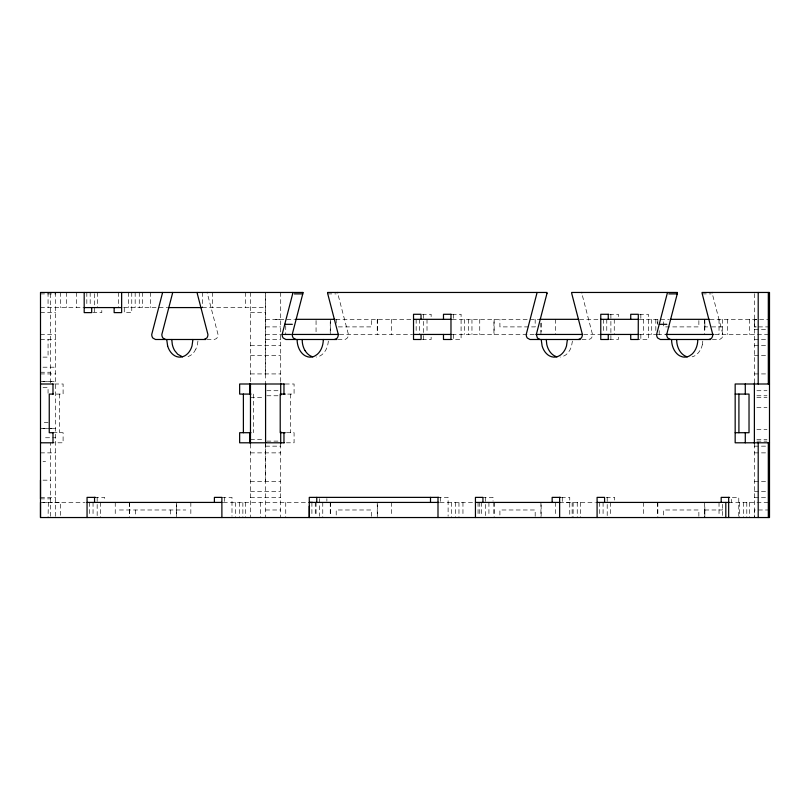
<?xml version="1.0" encoding="UTF-8"?>
<svg xmlns="http://www.w3.org/2000/svg" width="810" height="810" viewBox="0 0 810 810"><rect width="100%" height="100%" fill="white"/><g stroke="black" fill="none" stroke-linecap="round" stroke-linejoin="round"><path stroke-width="0.61" stroke-dasharray="4.05 3.04" d="M50.615 516.294L50.615 442.797M265.579 481.423L265.579 442.371M265.579 373.926L265.579 292.461L265.579 384.001M756.904 319.332L754.383 319.332L754.383 326.896L769.5 326.896M704.892 509.986L704.832 517.539L704.832 504.944M702.796 341.071L702.351 344.341M197.934 341.071L197.478 344.341A17.81 13.092 -89.5 0 1 195.817 349.12M328.313 341.071L328.151 342.701A17.607 13.122 89.9 0 1 325.458 350.629A17.648 13.112 -89.9 0 1 320.092 355.894L318.867 356.451A17.537 13.031 90 0 1 316.437 357.058M572.417 341.071L571.546 345.981A17.445 13.082 89.5 0 1 569.541 350.619L568.63 351.965A17.607 13.071 -89.9 0 1 565.38 355.165L562.97 356.451A17.537 13.031 -90 0 1 560.54 357.058M195.848 349.14L194.147 351.965A17.607 13.071 -89.9 0 1 190.897 355.165L188.487 356.451A17.537 13.031 90 0 1 186.057 357.058M55.333 502.423L60.659 502.423L60.659 517.539M40.5 293.898L55.617 293.898M327.746 293.898L336.17 293.898M702.229 293.898L711.079 293.898M40.5 307.577L83.339 307.577M123.647 307.577L167.062 307.577M202.449 307.577L265.579 307.577M40.5 312.619L55.617 312.619M92.806 312.619L101.797 312.619L101.797 307.577M250.472 312.619L265.579 312.619M422.283 314.29L431.133 314.29L431.133 318.077M452.243 314.29L461.092 314.29L461.092 339.491L450.978 339.491M609.525 314.29L618.374 314.29L618.374 318.077M639.485 314.29L648.334 314.29L648.334 339.491L638.219 339.491M265.579 319.332L294.496 319.332M335.887 319.332L414.902 319.332M452.203 319.332L538.883 319.332M579.676 319.332L600.018 319.332M639.343 319.332L669.374 319.332M709.995 319.332L769.5 319.332M275.663 319.332L280.705 319.332M265.579 326.896L280.705 326.896M338.347 326.896L371.486 326.896L371.486 319.332M704.892 326.896L707.707 326.896M711.636 326.896L722.469 326.896M756.398 326.896L754.383 326.896L754.434 319.332M754.383 329.417L766.979 329.417M40.5 334.449L55.617 334.449M265.579 334.449L280.705 334.449M339.643 334.449L412.563 334.449M452.101 334.449L535.177 334.449M583.676 334.449L600.018 334.449M639.343 334.449L657.295 334.449M657.507 334.449L665.678 334.449M714.906 334.449L769.5 334.449M40.5 339.491L55.617 339.491M206.975 339.491L214.275 339.491L216.331 338.671A5.042 3.736 -89.8 0 0 218.011 334.449L207.765 295.022M265.579 339.491L280.705 339.491M337.922 339.491L345.343 339.41L347.308 338.013A5.022 3.756 89.8 0 0 348.421 334.449L337.861 293.898M422.283 339.491L431.133 339.491L431.133 335.715M582.015 339.491L588.759 339.491L590.814 338.671A5.042 3.736 -89.8 0 0 592.495 334.449L582.248 295.022M609.525 339.491L618.374 339.491L618.374 335.715M712.405 339.491L719.827 339.41L721.791 338.013A5.022 3.756 89.7 0 0 722.905 334.449L712.638 295.022M754.383 339.491L769.5 339.491M250.472 345.374L280.705 345.374M754.383 345.374L769.5 345.374M250.472 355.448L280.705 355.448M754.383 355.448L769.5 355.448M43.021 357.129L48.063 357.129L48.063 339.491M43.021 367.203L55.617 367.203M40.5 372.246L50.574 372.246M40.5 373.926L55.617 373.926M250.472 373.926L280.705 373.926M754.383 373.926L766.979 373.926M40.5 381.399L53.095 381.399M43.021 381.611L55.617 381.611M54.675 384.001L63.099 384.001L63.099 394.085L54.3 394.085M285.231 384.001L294.081 384.001L294.081 394.085L286.487 394.085M43.021 387.362L48.063 387.362L48.063 393.245M266.844 390.724L280.705 390.724M756.894 390.724L766.979 390.724M266.844 395.766L280.705 395.766M756.894 395.766L766.979 395.766M250.472 397.437L264.323 397.437M756.894 397.406L766.979 397.406M756.894 407.481L766.979 407.481M44.277 422.638L48.063 422.638M40.5 428.389L55.617 428.389M43.021 428.601L55.617 428.601M756.894 429.32L766.979 429.32M52.984 432.712L63.099 432.712L63.099 442.797L54.675 442.797M286.487 432.712L294.081 432.712L294.081 442.797L285.231 442.797M45.542 437.754L55.617 437.754M250.472 439.435L264.323 439.435M756.894 439.395L766.979 439.395M266.844 441.116L280.705 441.116M756.894 441.116L766.979 441.116M265.579 446.158L280.705 446.158M754.383 446.158L769.5 446.158M40.5 452.871L55.617 452.871M250.472 452.871L280.705 452.871M754.383 452.871L766.979 452.871M43.031 461.477L45.562 461.477M43.031 480.168L50.615 480.168M250.472 481.423L280.705 481.423M754.383 481.423L769.5 481.423M250.472 491.508L280.705 491.508M754.383 491.508L769.5 491.508M40.5 497.38L55.617 497.38M94.537 497.38L104.662 497.38L104.662 501.167M221.879 497.38L231.994 497.38L231.994 516.284M250.472 497.38L280.705 497.38M437.248 497.38L448.112 497.38L448.112 516.284M482.183 497.38L493.047 497.38L493.047 501.167M561.33 497.38L569.754 497.38L569.754 516.284M606.265 497.38L614.699 497.38L614.699 501.167M754.383 497.38L769.5 497.38M40.5 498.859L50.615 498.859M40.5 502.423L85.08 502.423M223.317 502.423L308.559 502.423M440.093 502.423L475.551 502.423M559.538 502.423L595.36 502.423M728.635 502.423L769.5 502.423M42.96 502.423L52.792 502.423M566.382 502.423L569.754 502.423M119.374 509.986L185.794 509.986M265.579 509.986L280.705 509.986M704.832 509.986L722.55 509.986L722.469 508.093M769.5 509.986L754.383 509.986L754.434 517.539L754.383 444.052M48.347 502.423L48.063 517.539M704.892 326.896L704.832 319.332L704.832 331.928M754.383 293.696L754.383 383.16M749.341 319.332L749.341 334.449M749.341 502.423L749.341 517.539M746.79 502.423L746.79 517.539M743.418 502.423L743.418 517.539M739.297 502.423L739.297 517.539M738.781 516.284L738.781 497.38L731.298 497.38L731.298 502.423M727.501 319.332L727.501 334.449M722.469 319.332L722.469 334.449M722.469 504.316L722.469 517.539M719.027 319.332L719.027 334.449M719.027 502.423L719.027 516.284M704.619 319.332L704.619 334.449M704.619 502.423L704.619 517.539M698.868 320.598L698.868 326.896L663.592 326.896L663.592 319.332M698.868 516.284L698.868 509.986L663.592 509.986L663.592 516.284M659.198 330.672L659.198 334.449M657.841 319.332L657.841 324.375M657.841 502.423L657.841 517.539M657.629 321.853L657.629 324.375M657.629 502.423L657.629 515.018M655.827 319.332L655.827 333.193M651.706 319.332L651.706 334.449M643.434 319.332L643.434 334.449M643.434 502.423L643.434 516.284M640.842 314.29L640.842 319.332M640.842 334.449L640.842 339.491M614.253 319.332L614.253 334.449M610.892 314.29L610.892 339.491M610.578 502.423L610.578 516.284M607.206 497.38L607.206 517.539M606.771 319.332L606.771 333.193M603.399 319.332L603.399 333.193M603.085 502.423L603.085 516.284M599.714 502.423L599.714 516.284M580.618 502.423L580.618 517.539M577.246 502.423L577.246 517.539M573.126 502.423L573.126 517.539M572.133 502.423L572.133 517.539M562.272 497.38L562.272 502.423M555.336 319.332L555.336 334.449M555.336 502.423L555.336 516.284M541.141 323.109L541.141 331.928M541.141 504.944L541.141 517.539M540.928 323.109L540.928 334.449M540.928 502.423L540.928 517.539M535.177 319.332L535.177 326.896L499.902 326.896L499.902 319.332M535.177 516.284L535.177 509.986L499.902 509.986L499.902 516.284M494.151 319.332L494.151 334.449M494.151 502.423L494.151 517.539M493.938 321.853L493.938 334.449M493.938 502.423L493.938 515.018M488.926 502.423L488.926 516.284M485.554 497.38L485.554 517.539M481.434 502.423L481.434 516.284M479.743 319.332L479.743 334.449M479.743 502.423L479.743 516.284M478.062 502.423L478.062 516.284M471.957 319.332L471.957 334.449M468.585 319.332L468.585 334.449M464.464 319.332L464.464 334.449M462.955 502.423L462.955 516.284M458.966 502.423L458.966 517.539M455.595 502.423L455.595 517.539M453.6 314.29L453.6 319.332M453.6 334.449L453.6 339.491M451.484 502.423L451.484 517.539M440.62 497.38L440.62 502.423M427.012 319.332L427.012 333.193M423.64 314.29L423.64 339.491M419.529 319.332L419.529 334.449M416.158 319.332L416.158 333.193M391.645 319.332L391.645 334.449M391.645 502.423L391.645 516.284M377.45 319.332L377.45 331.928M377.45 504.944L377.45 516.284M377.237 319.332L377.237 334.449M377.247 502.423L377.247 517.539M371.486 516.284L371.486 509.986L336.211 509.986L336.211 516.284M336.221 319.332L336.221 323.109M330.46 319.332L330.46 334.449M330.46 502.423L330.46 515.018M330.247 321.853L330.247 334.449M330.247 502.423L330.247 515.018M326.875 498.646L326.875 501.167M322.765 502.423L322.765 517.539M319.393 498.646L319.393 516.284M316.062 320.598L316.062 333.193M316.062 502.423L316.062 516.284M315.272 502.423L315.272 516.284M311.901 502.423L311.901 516.284M290.334 394.085L290.334 432.712M285.738 325.63L285.738 334.449M285.738 502.423L285.738 517.539M280.705 292.461L280.705 383.16M280.705 444.052L280.695 517.539M265.579 444.052L265.579 517.539M260.547 502.423L260.547 517.539M253.51 394.085L253.51 432.712M250.472 292.461L250.472 382.745M250.472 444.052L250.462 517.539M245.43 292.461L245.43 307.577M245.43 502.423L245.43 517.539M242.868 502.423L242.868 517.539M239.497 502.423L239.497 517.539M235.376 502.423L235.376 517.539M224.512 497.38L224.512 502.423M212.676 292.461L212.676 307.577M202.591 292.461L202.591 307.577M190.836 502.423L190.836 516.284M176.641 504.944L176.641 517.539M176.428 502.423L176.428 517.539M170.677 509.986L170.677 516.284M150.518 292.461L150.518 307.577M142.641 292.461L142.641 307.577M139.269 292.461L139.269 307.577M135.402 509.986L135.402 516.284M135.169 292.461L135.169 307.577M131.757 292.461L131.757 312.619L124.264 312.619L124.264 307.577M129.651 502.423L129.651 517.539M129.438 502.423L129.438 515.018M128.689 292.461L128.689 307.577M118.604 292.461L118.604 307.577M115.243 502.423L115.243 516.284M100.541 502.423L100.541 517.539M97.676 292.461L97.676 307.577M97.17 497.38L97.17 517.539M94.304 293.716L94.304 312.619M93.049 502.423L93.049 516.284M90.183 292.461L90.183 306.312M89.677 502.423L89.677 516.284M86.822 292.461L86.822 306.312M76.616 292.461L76.616 307.577M66.531 292.461L66.531 307.577M60.659 292.461L60.659 307.577M59.353 394.085L59.353 432.712M55.617 292.461L55.617 517.539M50.615 293.666L50.615 382.796M48.063 292.461L48.063 307.577M702.412 344.371A17.628 13.162 89.8 0 1 699.962 350.649M699.921 350.608A17.648 13.102 -89.8 0 1 694.575 355.894L693.35 356.451A17.537 13.031 90 0 1 692.125 356.825"/><path stroke-width="1.21" d="M709.033 339.491L711.079 338.671A5.042 3.736 -89.9 0 0 712.77 334.449L702.159 293.544A5.032 3.767 -89.9 0 1 702.057 292.461L769.5 292.461L769.5 517.539L40.5 517.539L40.5 502.423M40.5 498.859L40.5 480.168M249.763 442.797L249.763 432.712M283.966 394.085L283.966 384.001M309.268 506.199L309.268 517.539L309.268 497.38L438.929 497.38M745.281 442.797L745.291 432.712M192.922 339.491L192.01 345.981A17.638 13.102 -90 0 1 184.65 355.894A17.628 13.102 -89.9 0 1 174.99 355.894A17.638 13.092 89.8 0 1 167.64 345.971M567.405 339.491L566.494 345.981A17.638 13.102 -90 0 1 559.123 355.894A17.628 13.102 -89.9 0 1 549.474 355.894A17.638 13.092 89.8 0 1 542.123 345.981L541.191 339.491M295.974 339.491L293.331 338.013A5.042 3.746 -89.9 0 1 292.228 334.449L302.849 293.554A5.042 3.736 -90 0 0 302.92 292.461M670.457 339.491L667.815 338.013A5.042 3.746 -89.9 0 1 666.711 334.449L677.332 293.554A5.052 3.756 90 0 0 677.413 292.461L571.678 292.461A4.992 3.736 -89.9 0 0 571.83 293.898L582.39 334.449A5.042 3.756 89.9 0 1 581.296 338.023L578.644 339.491M546.942 293.554L536.331 334.449L537.425 338.013L540.078 339.491M336.798 339.491L285.859 339.491L283.216 338.013A5.022 3.736 -90 0 1 282.133 334.449L292.734 293.554A5.042 3.736 -90 0 0 292.815 292.461M204.16 339.491L206.813 338.013A5.042 3.746 90 0 0 207.917 334.449L197.356 293.898A5.002 3.746 -89.9 0 1 197.184 292.461M334.55 339.491L336.595 338.671A5.042 3.736 -89.9 0 0 338.286 334.449L327.675 293.544A5.032 3.767 -89.9 0 1 327.574 292.461L547.034 292.461A5.052 3.746 -90 0 1 546.932 293.544M302.94 292.461L40.5 292.461L40.5 517.539M294.354 293.898L302.778 293.898M668.837 293.898L677.261 293.898M84.189 307.577L121.642 307.577M168.014 307.577L201.356 307.577M451.079 314.29L443.485 314.29L443.485 319.332M608.361 314.29L600.767 314.29L600.767 339.491L608.361 339.491M295.751 319.332L334.955 319.332M413.525 319.332L451.079 319.332M539.733 319.332L578.684 319.332M600.767 319.332L638.31 319.332M670.609 319.332L709.347 319.332M284.755 324.314L292.339 324.314M659.239 324.314L666.822 324.314M282.113 334.449L290.547 334.449M291.985 334.449L338.732 334.449M413.525 334.449L451.079 334.449M535.987 334.449L582.42 334.449M600.767 334.449L638.31 334.449M665.678 334.449L713.731 334.449M205.76 339.491L155.48 339.491L152.827 338.013A5.042 3.746 -90 0 1 151.733 334.449L162.344 293.554A5.052 3.736 -90 0 0 162.415 292.461M451.079 339.491L443.485 339.491L443.485 334.449M580.244 339.491L529.963 339.491L527.31 338.013A5.042 3.746 -90 0 1 526.216 334.449L536.827 293.554A5.052 3.746 -90 0 0 536.909 292.461M710.623 339.491L660.342 339.491L657.7 338.013A5.022 3.736 -90 0 1 656.606 334.449L667.217 293.554A5.052 3.756 90 0 0 667.298 292.461M40.5 384.001L53.095 384.001M284.229 384.001L239.649 384.001L239.649 394.085L250.978 394.085M769.5 384.001L735.166 384.001L735.166 442.797L769.5 442.797M53.338 394.085L49.248 394.085L49.248 432.712L53.177 432.712M285.282 394.085L280.219 394.085L280.219 432.712L285.282 432.712M735.166 394.085L749.027 394.085L749.027 432.712L735.166 432.712M250.978 432.712L239.649 432.712L239.649 442.797L284.229 442.797M40.5 442.797L53.095 442.797M95.479 497.38L87.055 497.38L87.055 517.539M560.581 497.38L552.157 497.38L552.157 502.423M729.607 497.38L721.183 497.38L721.183 502.423M87.055 502.423L221.889 502.423M438.929 502.423L309.268 502.423L312.64 502.423M475.44 502.423L560.014 502.423M597.091 502.423L729.607 502.423M165.594 339.491L162.942 338.013A5.022 3.736 -90 0 1 161.848 334.449L172.459 293.554A5.042 3.726 -90 0 0 172.53 292.461M182.493 356.835L177.704 354.253L174.697 350.608A17.628 13.082 89.9 0 1 172.287 344.341L171.771 339.491M167.63 345.981L166.708 339.491M676.644 339.491L676.856 342.701A17.607 13.112 -89.9 0 0 679.56 350.619A17.648 13.112 89.9 0 0 684.916 355.894L686.141 356.451A17.537 13.031 89.9 0 0 687.366 356.825M546.254 339.491L546.76 344.341A17.628 13.082 89.9 0 0 549.19 350.598A17.648 13.112 89.9 0 0 555.751 356.451M302.16 339.491L302.373 342.701A17.607 13.152 -89.8 0 0 305.056 350.639M745.281 384.001L745.291 394.085M283.966 432.712L283.966 442.797M249.763 384.001L249.763 394.085M768.315 292.461L768.315 384.001M768.315 442.797L768.315 517.539M758.201 292.461L758.201 384.001M758.201 442.797L758.201 517.539M754.383 383.16L754.383 443.637M738.912 394.085L738.912 432.712M728.666 497.38L728.666 517.539M725.811 502.423L725.811 517.539M630.727 319.332L630.727 314.29L638.31 314.29L638.219 339.491L630.727 339.491L630.727 334.449M608.259 314.29L608.259 319.332M608.259 334.449L608.259 339.491M604.574 502.423L604.574 497.38L597.091 497.38L597.091 517.539M559.639 497.38L559.639 517.539M482.932 502.423L482.932 497.38L475.44 497.38L475.44 517.539M450.978 314.29L450.978 339.491M437.997 497.38L437.997 517.539M430.505 497.38L430.505 502.423M421.018 319.332L421.018 314.29L413.525 314.29L413.525 339.491L421.119 339.491L421.018 334.449M316.761 497.38L316.761 502.423M280.705 383.16L280.705 395.26M280.705 431.538L280.705 443.637M265.579 384.001L265.579 442.797M250.472 383.859L250.472 443.141M243.385 394.085L243.385 432.712M221.889 517.539L221.879 497.38L214.397 497.38L214.397 502.423M121.642 292.461L121.642 312.619L114.149 312.619L114.149 307.577M94.537 497.38L94.537 502.423M91.682 307.577L91.682 312.619L84.189 312.619L84.189 292.461M52.984 384.001L52.984 394.085M52.984 432.712L52.984 442.797M697.805 339.491A17.648 13.122 -90 0 1 691.861 354.264L689.512 355.894A17.648 13.122 -90 0 1 682.324 356.845L679.863 355.894A17.607 13.092 -90 0 1 672.503 345.981A17.668 13.102 89.9 0 1 671.591 339.491M712.192 292.825A4.992 3.736 -89.9 0 1 712.182 292.461M207.309 292.825A5.032 3.777 -89.9 0 1 207.299 292.461M297.108 339.491A17.668 13.092 89.9 0 0 299.244 349.13A17.617 13.092 -90 0 0 305.38 355.884L307.82 356.835A17.638 13.112 -89.9 0 0 315.029 355.884L317.378 354.253A17.668 13.092 89.9 0 0 323.301 339.481M337.709 292.825A4.992 3.736 -89.9 0 1 337.699 292.461M581.803 292.825A5.032 3.767 -89.9 0 1 581.793 292.461M556.976 356.845A17.577 13.061 90 0 1 555.751 356.461M312.883 356.825A17.537 13.031 -90 0 1 311.658 356.44L310.433 355.894A17.648 13.092 89.7 0 1 305.097 350.598"/></g></svg>
